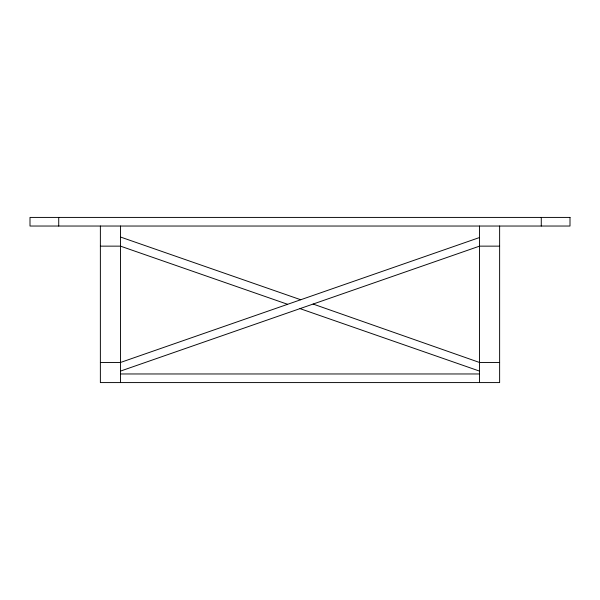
<?xml version="1.0" encoding="UTF-8"?>
<svg xmlns="http://www.w3.org/2000/svg" width="600" height="600" viewBox="0 0 600 600"><rect width="100%" height="100%" fill="white"/><g stroke="black" fill="none" stroke-linecap="round" stroke-linejoin="round"><path stroke-width="0.9" d="M479.52 237.525L120.48 362.475L100.373 362.475M120.48 371.093L479.52 246.142L499.627 246.142M100.373 246.142L120.48 246.142L287.618 304.305M499.627 362.475L479.52 362.475L313.11 304.058M120.48 373.965L479.52 373.965M120.48 237.022L300.728 299.745M300 308.618L479.52 371.093M541.275 217.417L541.275 226.035M499.627 226.035L499.627 382.582L100.373 382.582L100.373 226.035M479.52 226.035L479.52 382.582M120.48 226.035L120.48 382.582M58.725 217.417L58.725 226.035M570 217.417L30 217.417L30 226.035L570 226.035L570 217.417"/></g></svg>
